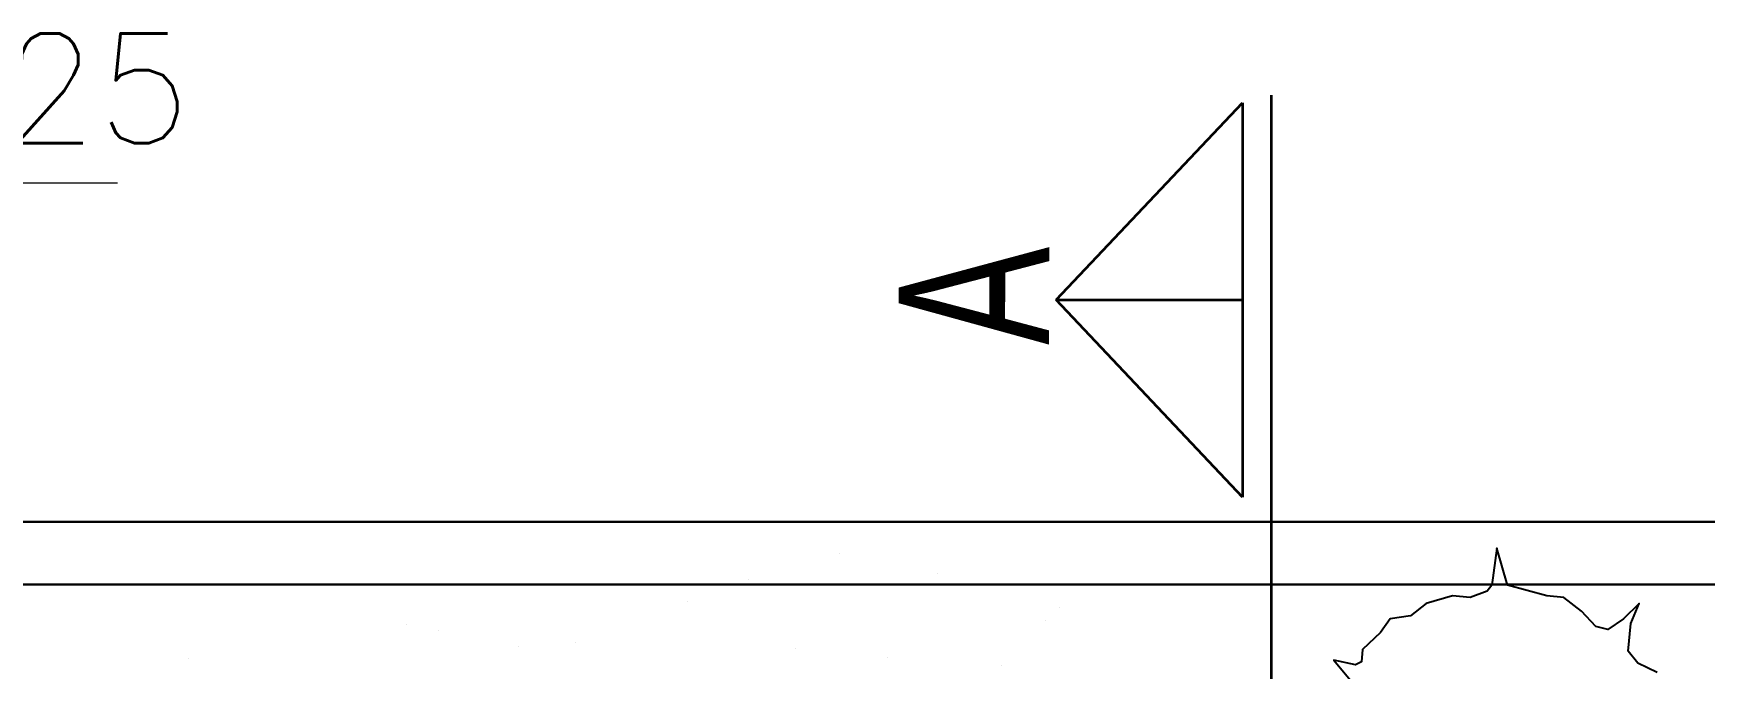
# Model space of a CAD drawing. Header units: inches. Extents: x -7543 to -822, y 102837 to 190349.
# Drawn here: x -837.10483 to -837.07819, y 102837.31042 to 102837.32055 of the extents above; entities that cross this region are included whole.
import ezdxf
from ezdxf.enums import TextEntityAlignment as Align

# ---------------------------------------------------------------- set-up
doc = ezdxf.new("R2010")
doc.units = ezdxf.units.IN
doc.header["$MEASUREMENT"] = 0
doc.linetypes.add('ACAD_ISO03W100', pattern=[30, 12, -18])
doc.layers.get('0').update_dxf_attribs({"lineweight": 25})
for name, color, linetype, lineweight in [('ARSA', 7, 'Continuous', 30), ('BİTKİ', 96, 'Continuous', 25), ('YAZI', 7, 'Continuous', 25)]:
    doc.layers.add(name, color=color, linetype=linetype, lineweight=lineweight)
doc.layers.add('BALKON', color=7, linetype='Continuous', lineweight=20, true_color=0xffaaa9)
doc.layers.add('DUVAR', color=7, linetype='Continuous', lineweight=35, true_color=0xfc4642)
doc.styles.add('İSİM', font='arial.ttf', dxfattribs={"width": 0.7, "height": 50})
doc.styles.add('ÖLÇÜ', font='simplex.shx')

msp = doc.modelspace()

# ---------------------------------------------------------------- linework, layer by layer
msp.add_lwpolyline([(-837.078948, 102837.310355), (-837.079254, 102837.310502), (-837.079406, 102837.310698), (-837.079368, 102837.311138), (-837.079235, 102837.311456), (-837.079482, 102837.311211), (-837.07973, 102837.31104), (-837.079921, 102837.311089), (-837.08015, 102837.311333), (-837.080436, 102837.311553), (-837.080703, 102837.311578), (-837.081333, 102837.311749), (-837.081504, 102837.312336), (-837.08158, 102837.311749), (-837.081657, 102837.311651), (-837.081924, 102837.311553), (-837.08221, 102837.311578), (-837.082629, 102837.311456), (-837.082877, 102837.31126), (-837.083202, 102837.311211), (-837.083354, 102837.310991), (-837.08364, 102837.310722), (-837.083659, 102837.310526), (-837.083755, 102837.310478), (-837.084098, 102837.310551), (-837.083812, 102837.310209)])
at = {"layer": 'ARSA', "color": 40}
for p, q in [((-837.048748, 102837.312757), (-837.145957, 102837.312757)), ((-837.049748, 102837.311757), (-837.144957, 102837.311757))]:
    msp.add_line(p, q, dxfattribs=at)
at = {"layer": 'BALKON'}
msp.add_line((-837.114017, 102837.318163), (-837.103484, 102837.318163), dxfattribs=at)
at = {"layer": 'BİTKİ'}
for p, q in [((-837.091985, 102837.312255), (-837.091985, 102837.312255)), ((-837.093424, 102837.311831), (-837.093424, 102837.311831)), ((-837.090416, 102837.311936), (-837.090416, 102837.311936)), ((-837.094397, 102837.311481), (-837.094397, 102837.311481)), ((-837.088469, 102837.311399), (-837.088469, 102837.311399)), ((-837.098873, 102837.311119), (-837.098873, 102837.311119)), ((-837.098378, 102837.311026), (-837.098378, 102837.311026)), ((-837.088697, 102837.311186), (-837.088697, 102837.311186)), ((-837.097092, 102837.310768), (-837.097092, 102837.310768)), ((-837.096189, 102837.310834), (-837.096189, 102837.310834)), ((-837.092678, 102837.310732), (-837.092678, 102837.310732)), ((-837.10236, 102837.310572), (-837.10236, 102837.310572)), ((-837.091216, 102837.310588), (-837.091216, 102837.310588)), ((-837.089404, 102837.31047), (-837.089404, 102837.31047))]:
    msp.add_line(p, q, dxfattribs=at)
at = {"layer": 'DUVAR', "linetype": 'ACAD_ISO03W100'}
msp.add_line((-837.085094, 102837.276546), (-837.085094, 102837.31956), dxfattribs=at)
at = {"layer": 'DUVAR'}
for p, q in [((-837.088526, 102837.316295), (-837.085557, 102837.31944)), ((-837.085557, 102837.31944), (-837.085557, 102837.31315)), ((-837.088526, 102837.316295), (-837.085557, 102837.316295)), ((-837.085557, 102837.31315), (-837.088526, 102837.316295))]:
    msp.add_line(p, q, dxfattribs=at)
msp.add_solid([(-837.085557, 102837.31315), (-837.088526, 102837.316295), (-837.085557, 102837.316295), (-837.085557, 102837.31315)], dxfattribs=at)

# ---------------------------------------------------------------- texts
at = {"layer": 'BALKON', "style": 'ÖLÇÜ'}
msp.add_attdef('-0.25', text='%%p0.00', height=0.00175, dxfattribs=at).set_placement((-837.105913, 102837.318795), align=Align.CENTER)
at = {"layer": 'YAZI', "style": 'İSİM', "width": 0.7}
msp.add_text('A', height=0.0024, rotation=89.9399, dxfattribs=at).set_placement((-837.088637, 102837.315578))

doc.saveas('drawing.dxf')
